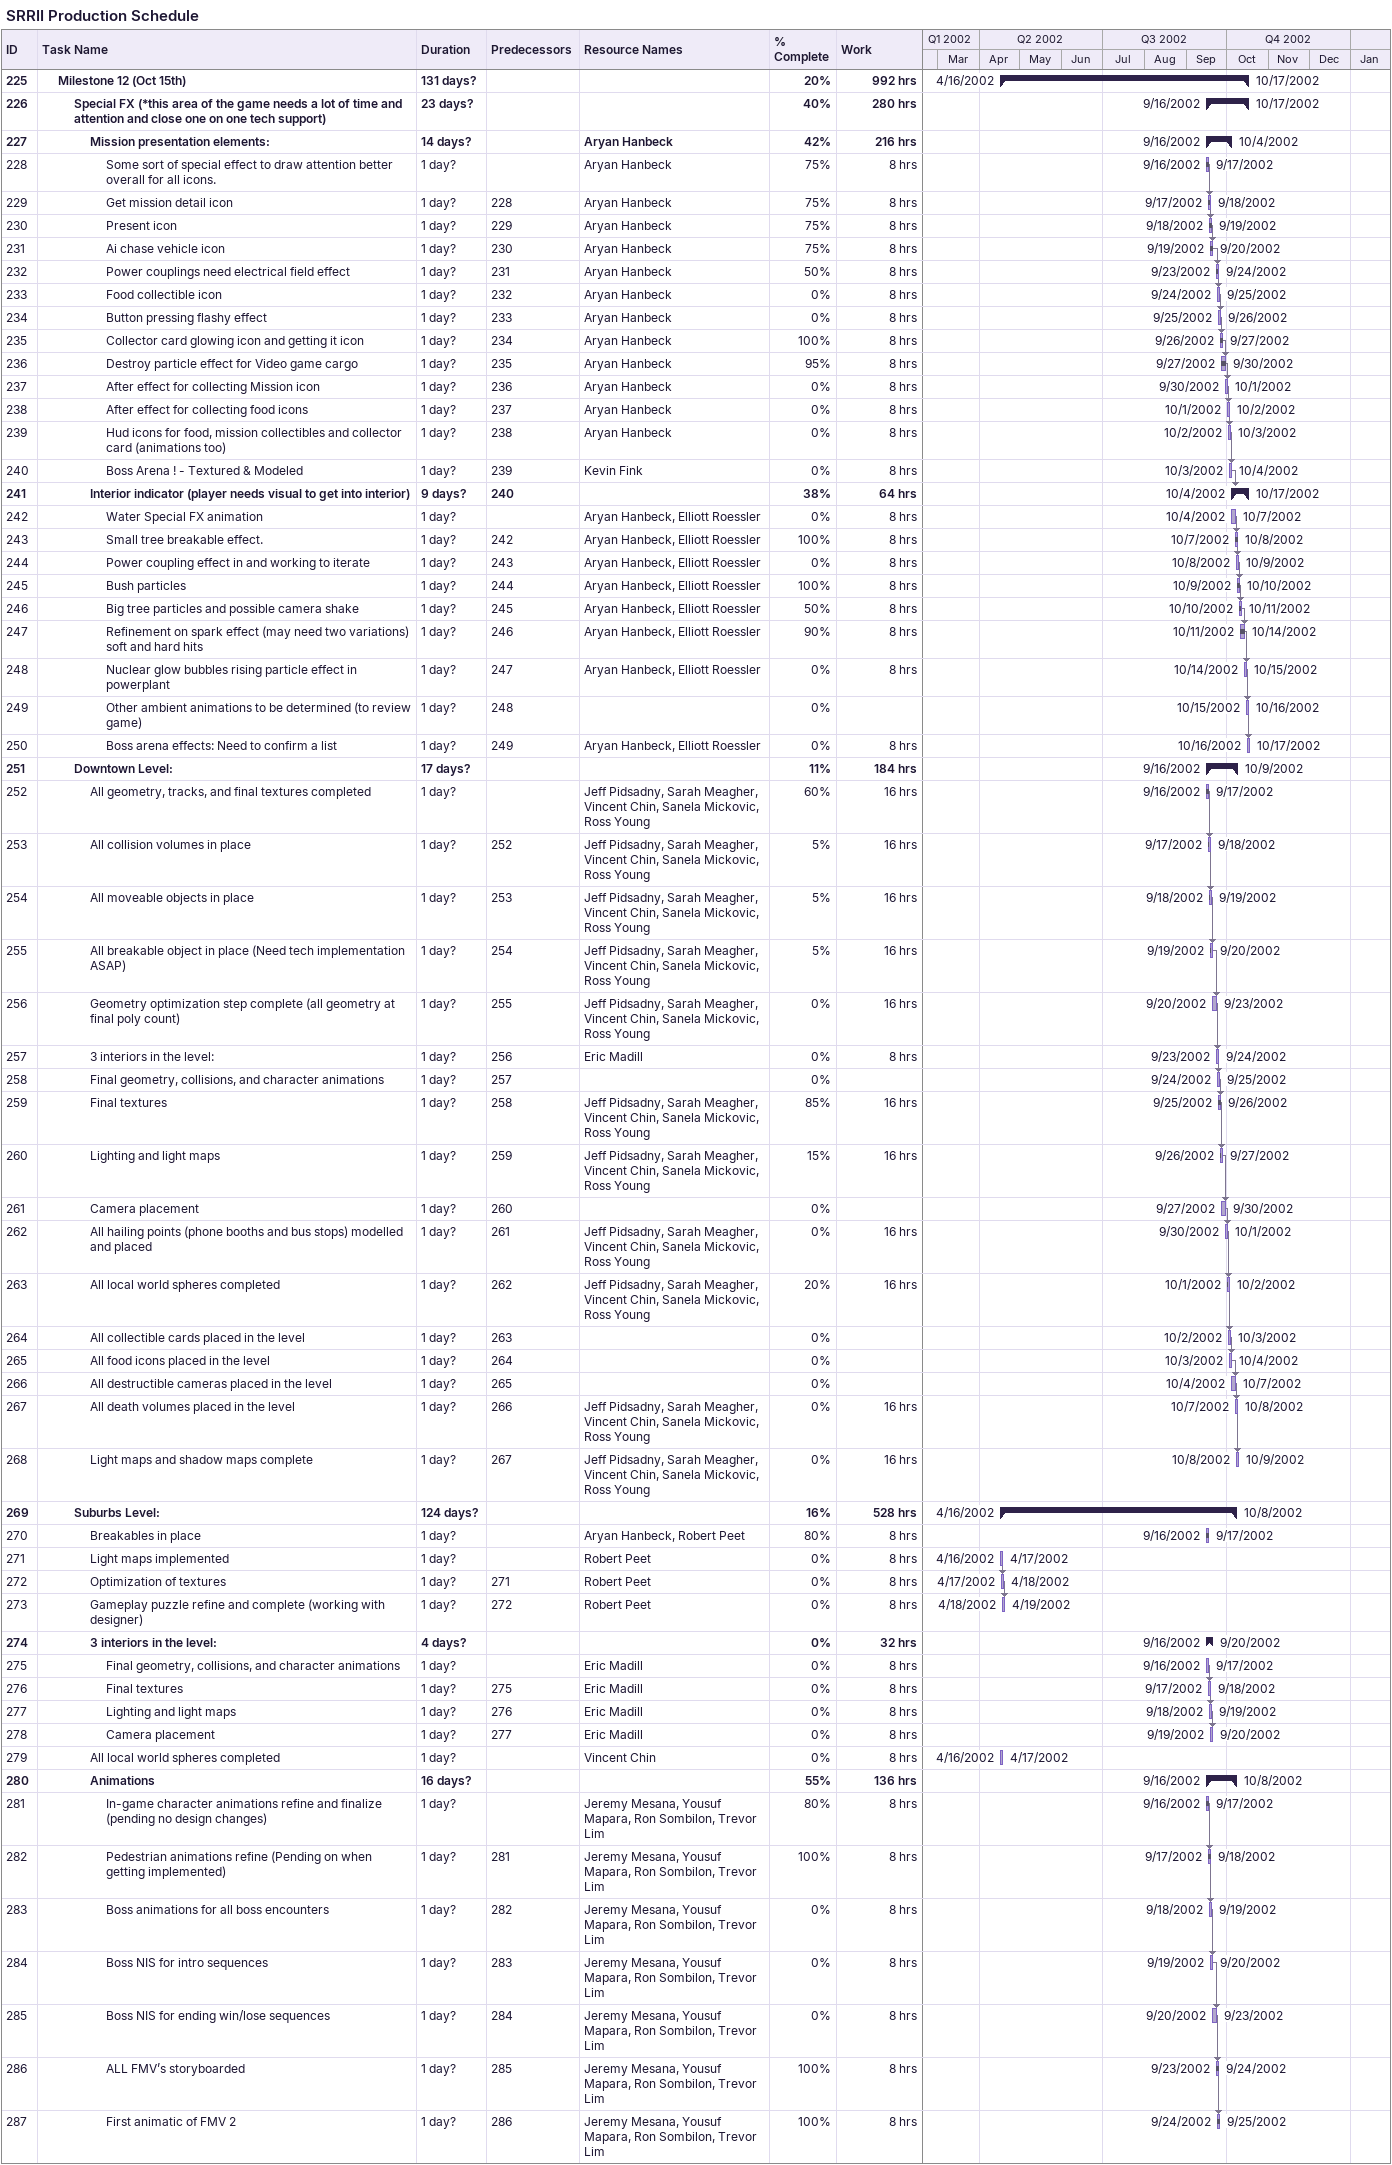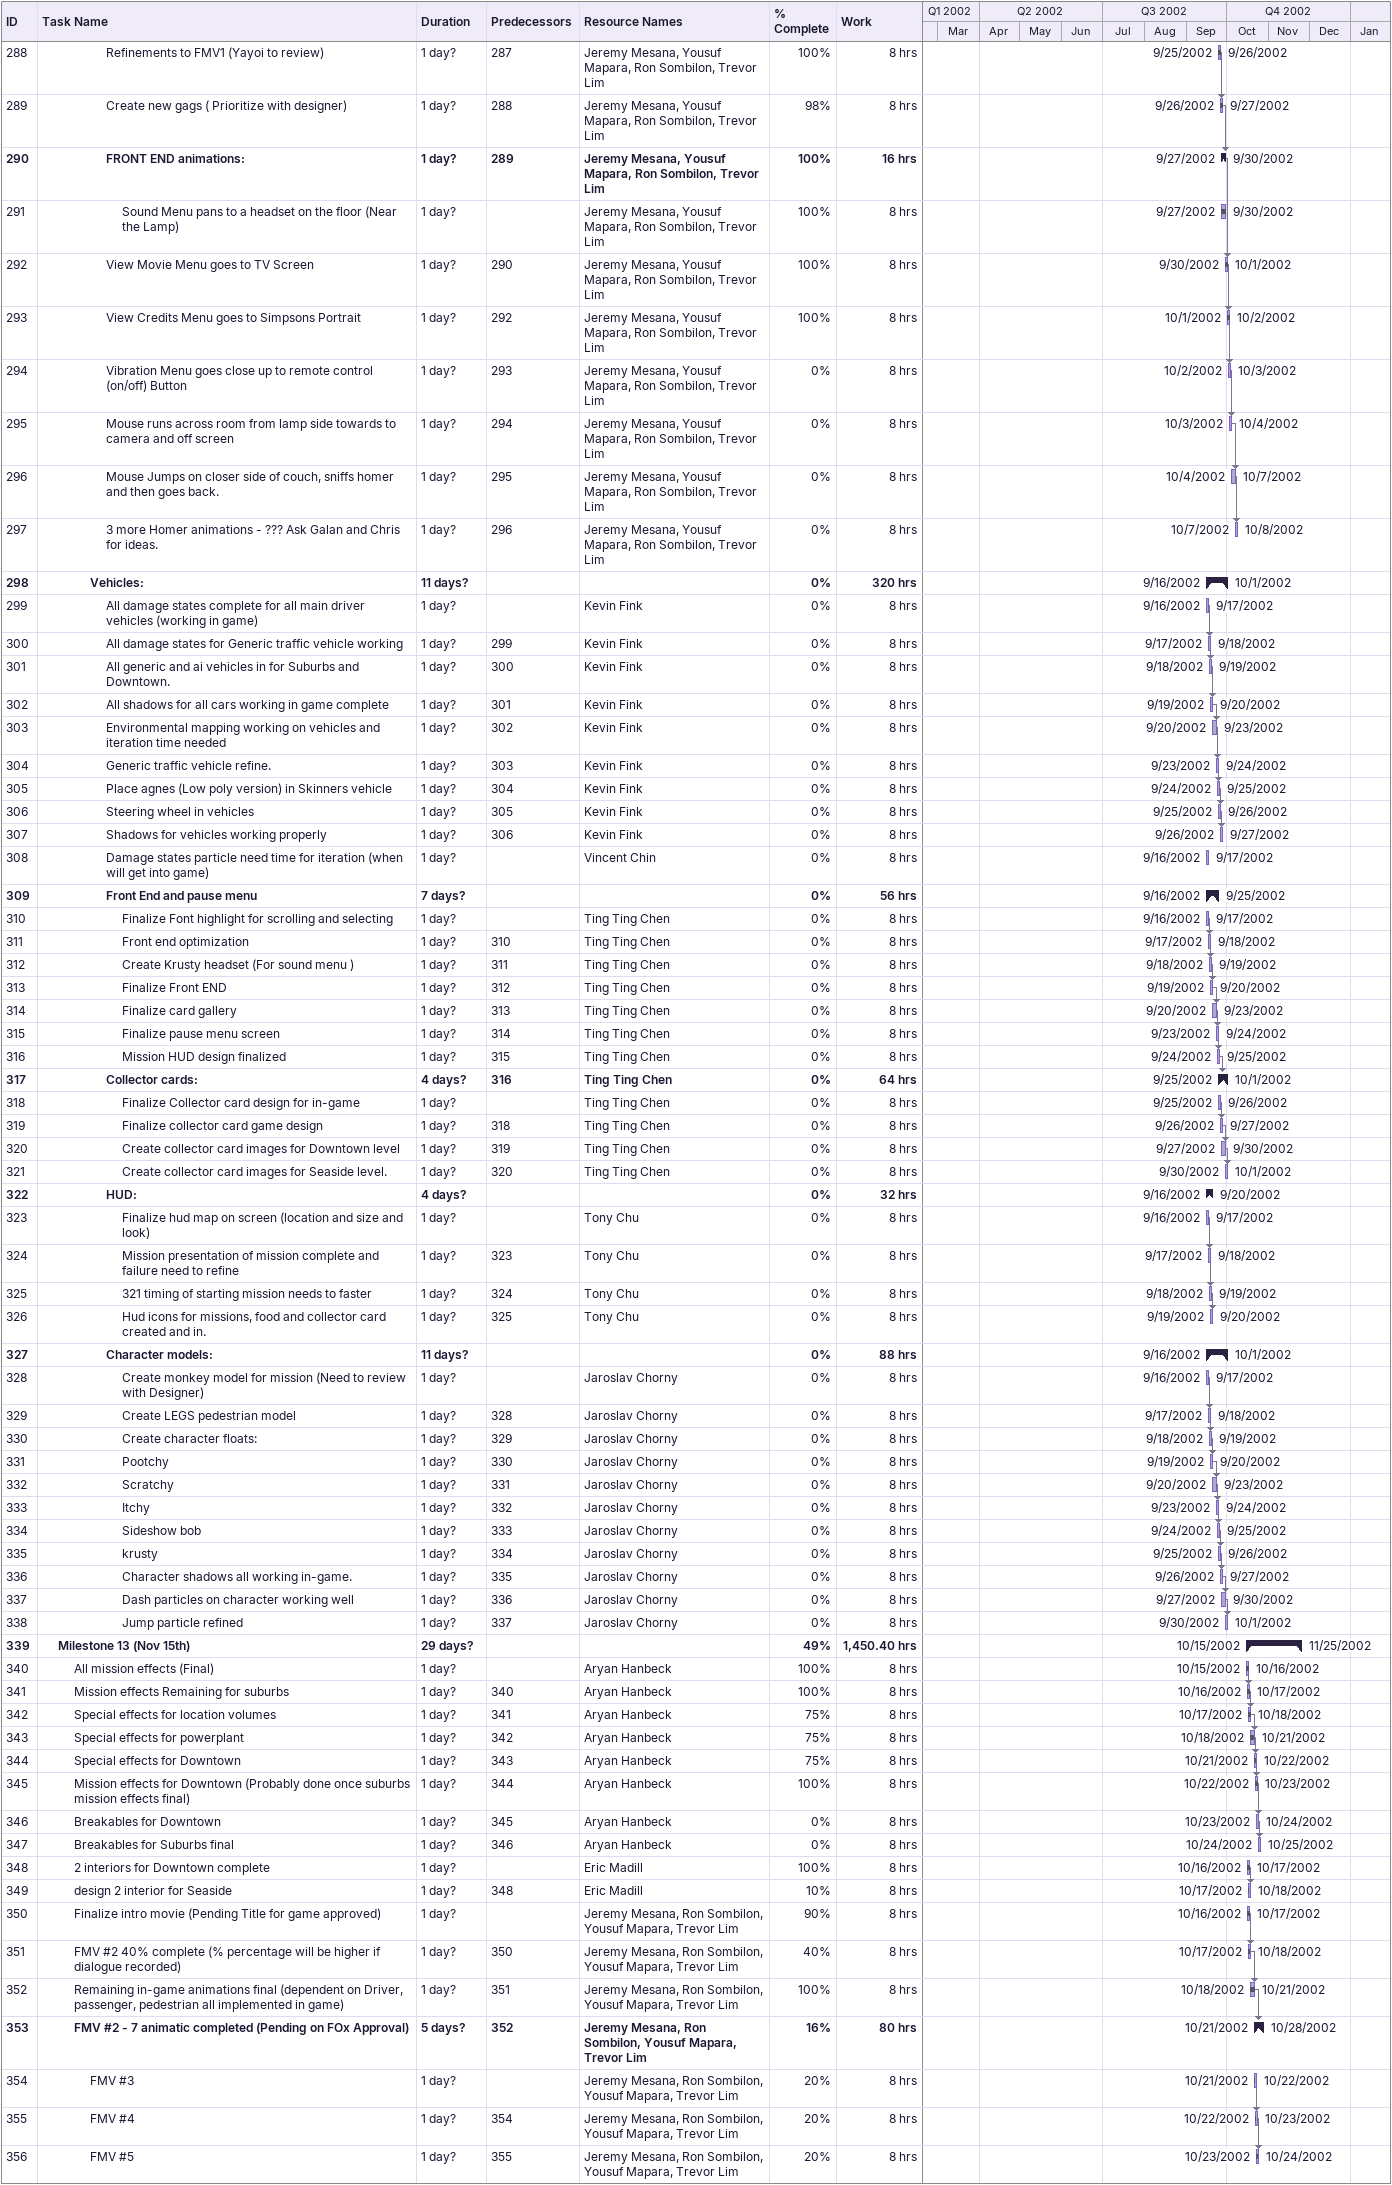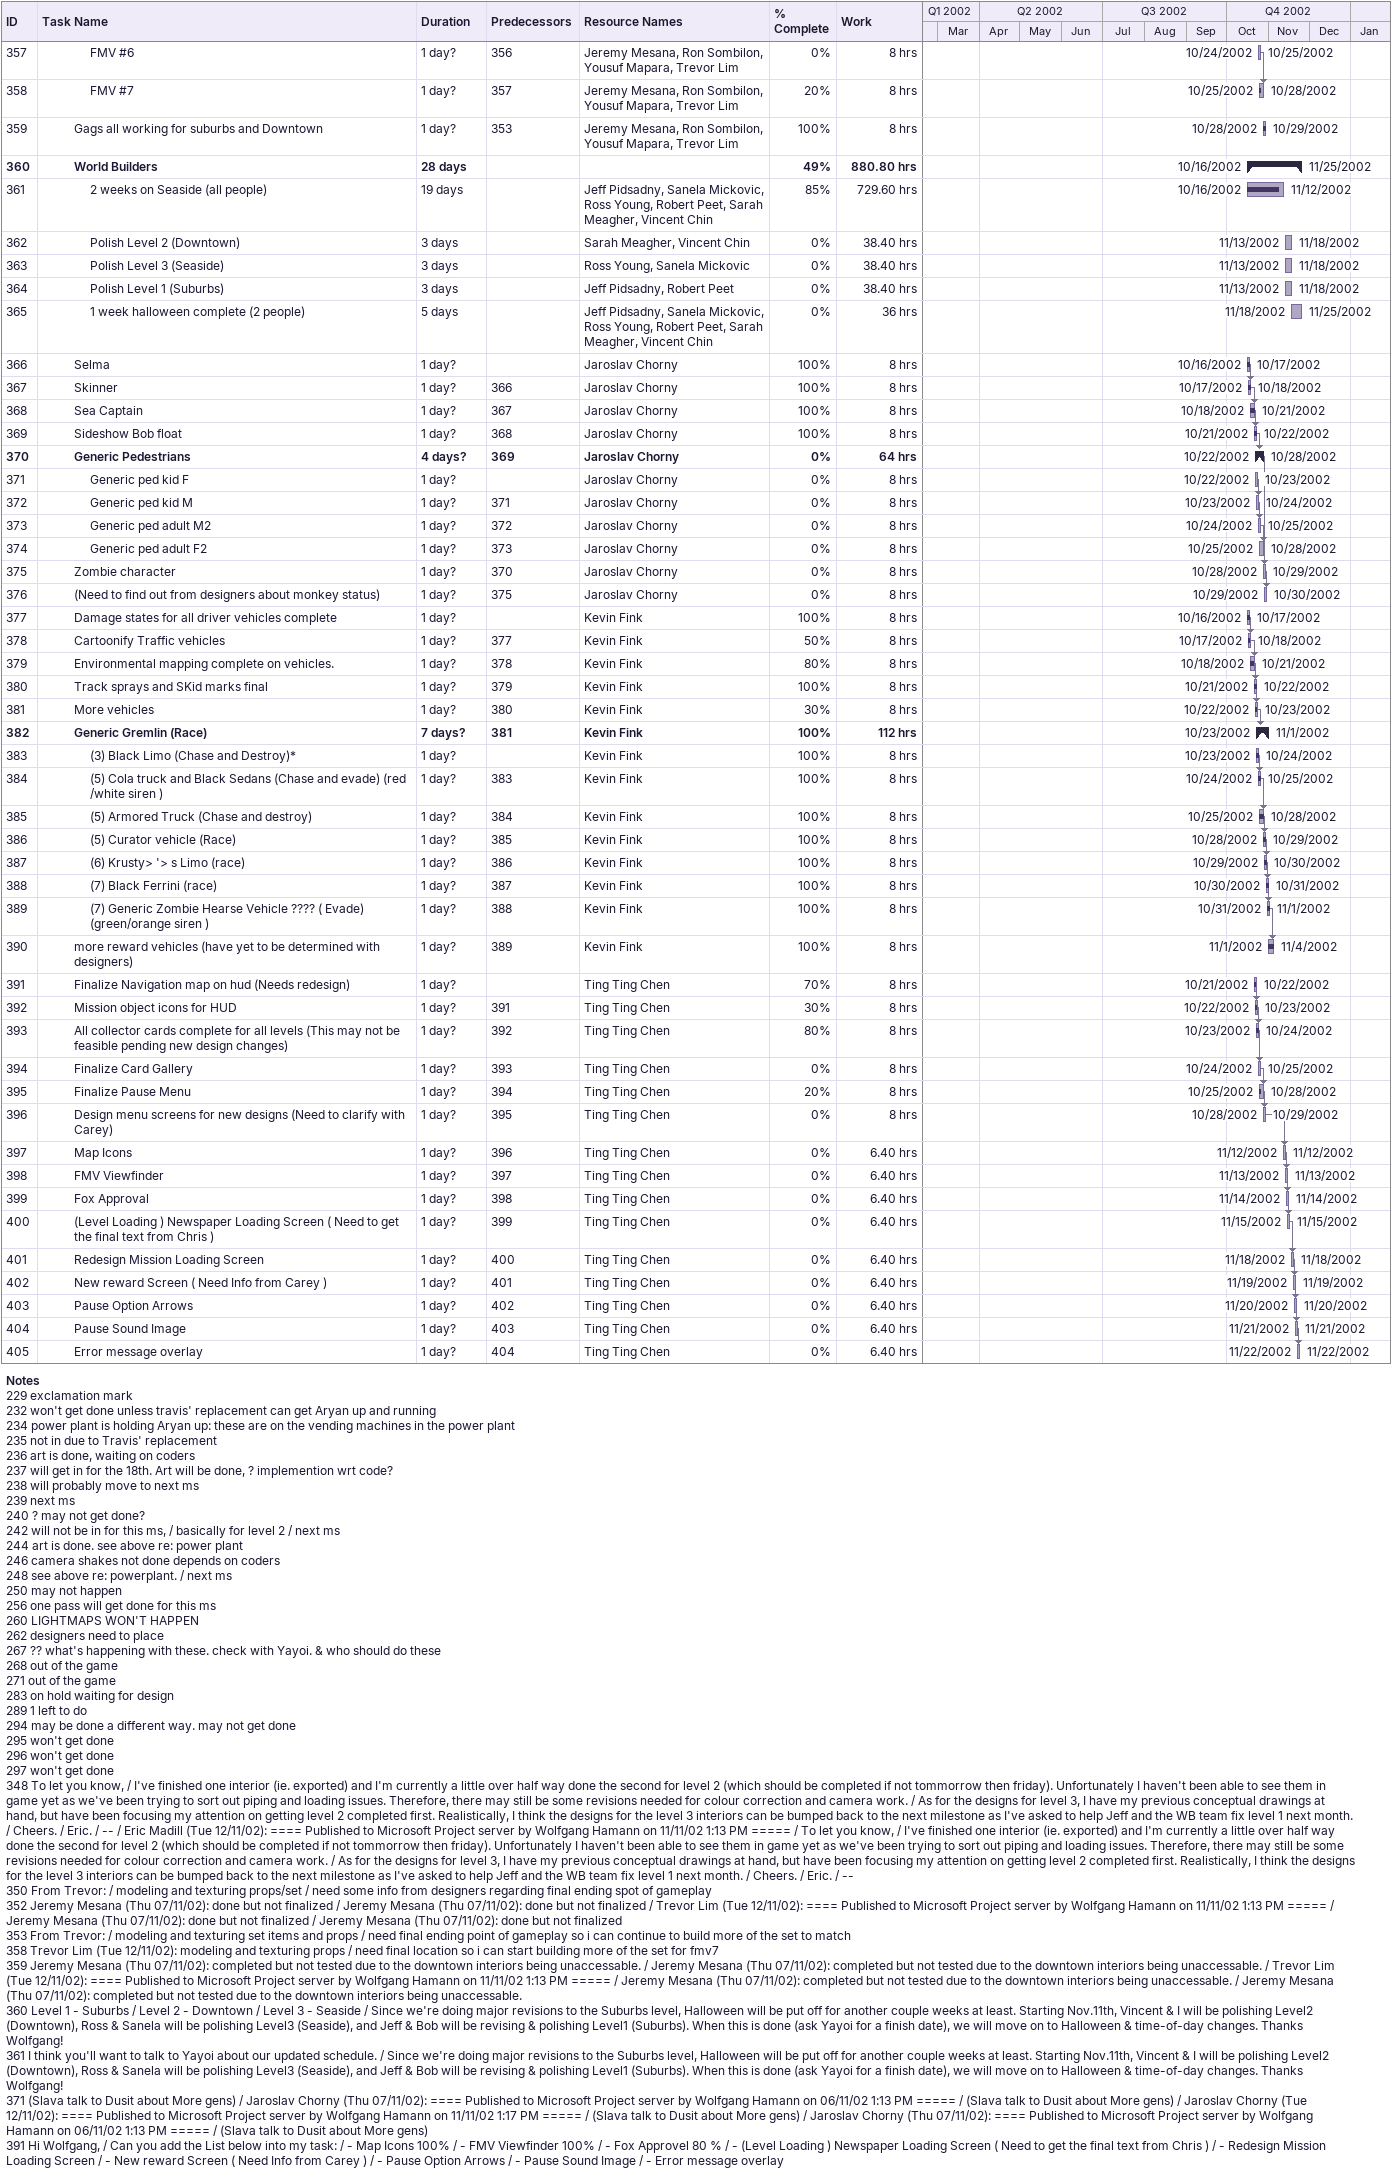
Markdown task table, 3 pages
SRRII Production Schedule

| ID | Level | Task | Duration | Start | Finish | Predecessors | Resources | % complete | Work (h) |
|---|---|---|---|---|---|---|---|---|---|
| 225 | 2 | **Milestone 12 (Oct 15th)** | 131d? | 2002-04-16 | 2002-10-17 |  |  | 20 | 992 |
| 226 | 3 | **Special FX (*this area of the game needs a lot of time and attention and close one on one tech support)** | 23d? | 2002-09-16 | 2002-10-17 |  |  | 40 | 280 |
| 227 | 4 | **Mission presentation elements:** | 14d? | 2002-09-16 | 2002-10-04 |  | Aryan Hanbeck | 42 | 216 |
| 228 | 5 | Some sort of special effect to draw attention better overall for all icons. | 1d? | 2002-09-16 | 2002-09-17 |  | Aryan Hanbeck | 75 | 8 |
| 229 | 5 | Get mission detail icon | 1d? | 2002-09-17 | 2002-09-18 | 228 | Aryan Hanbeck | 75 | 8 |
| 230 | 5 | Present icon | 1d? | 2002-09-18 | 2002-09-19 | 229 | Aryan Hanbeck | 75 | 8 |
| 231 | 5 | Ai chase vehicle icon | 1d? | 2002-09-19 | 2002-09-20 | 230 | Aryan Hanbeck | 75 | 8 |
| 232 | 5 | Power couplings need electrical field effect | 1d? | 2002-09-23 | 2002-09-24 | 231 | Aryan Hanbeck | 50 | 8 |
| 233 | 5 | Food collectible icon | 1d? | 2002-09-24 | 2002-09-25 | 232 | Aryan Hanbeck | 0 | 8 |
| 234 | 5 | Button pressing flashy effect | 1d? | 2002-09-25 | 2002-09-26 | 233 | Aryan Hanbeck | 0 | 8 |
| 235 | 5 | Collector card glowing icon and getting it icon | 1d? | 2002-09-26 | 2002-09-27 | 234 | Aryan Hanbeck | 100 | 8 |
| 236 | 5 | Destroy particle effect for Video game cargo | 1d? | 2002-09-27 | 2002-09-30 | 235 | Aryan Hanbeck | 95 | 8 |
| 237 | 5 | After effect for collecting Mission icon | 1d? | 2002-09-30 | 2002-10-01 | 236 | Aryan Hanbeck | 0 | 8 |
| 238 | 5 | After effect for collecting food icons | 1d? | 2002-10-01 | 2002-10-02 | 237 | Aryan Hanbeck | 0 | 8 |
| 239 | 5 | Hud icons for food, mission collectibles and collector card (animations too) | 1d? | 2002-10-02 | 2002-10-03 | 238 | Aryan Hanbeck | 0 | 8 |
| 240 | 5 | Boss Arena ! - Textured & Modeled | 1d? | 2002-10-03 | 2002-10-04 | 239 | Kevin Fink | 0 | 8 |
| 241 | 4 | **Interior indicator (player needs visual to get into interior)** | 9d? | 2002-10-04 | 2002-10-17 | 240 |  | 38 | 64 |
| 242 | 5 | Water Special FX animation | 1d? | 2002-10-04 | 2002-10-07 |  | Aryan Hanbeck, Elliott Roessler | 0 | 8 |
| 243 | 5 | Small tree breakable effect. | 1d? | 2002-10-07 | 2002-10-08 | 242 | Aryan Hanbeck, Elliott Roessler | 100 | 8 |
| 244 | 5 | Power coupling effect in and working to iterate | 1d? | 2002-10-08 | 2002-10-09 | 243 | Aryan Hanbeck, Elliott Roessler | 0 | 8 |
| 245 | 5 | Bush particles | 1d? | 2002-10-09 | 2002-10-10 | 244 | Aryan Hanbeck, Elliott Roessler | 100 | 8 |
| 246 | 5 | Big tree particles and possible camera shake | 1d? | 2002-10-10 | 2002-10-11 | 245 | Aryan Hanbeck, Elliott Roessler | 50 | 8 |
| 247 | 5 | Refinement on spark effect (may need two variations) soft and hard hits | 1d? | 2002-10-11 | 2002-10-14 | 246 | Aryan Hanbeck, Elliott Roessler | 90 | 8 |
| 248 | 5 | Nuclear glow bubbles rising particle effect in powerplant | 1d? | 2002-10-14 | 2002-10-15 | 247 | Aryan Hanbeck, Elliott Roessler | 0 | 8 |
| 249 | 5 | Other ambient animations to be determined (to review game) | 1d? | 2002-10-15 | 2002-10-16 | 248 |  | 0 |  |
| 250 | 5 | Boss arena effects: Need to confirm a list | 1d? | 2002-10-16 | 2002-10-17 | 249 | Aryan Hanbeck, Elliott Roessler | 0 | 8 |
| 251 | 3 | **Downtown Level:** | 17d? | 2002-09-16 | 2002-10-09 |  |  | 11 | 184 |
| 252 | 4 | All geometry, tracks, and final textures completed | 1d? | 2002-09-16 | 2002-09-17 |  | Jeff Pidsadny, Sarah Meagher, Vincent Chin, Sanela Mickovic, Ross Young | 60 | 16 |
| 253 | 4 | All collision volumes in place | 1d? | 2002-09-17 | 2002-09-18 | 252 | Jeff Pidsadny, Sarah Meagher, Vincent Chin, Sanela Mickovic, Ross Young | 5 | 16 |
| 254 | 4 | All moveable objects in place | 1d? | 2002-09-18 | 2002-09-19 | 253 | Jeff Pidsadny, Sarah Meagher, Vincent Chin, Sanela Mickovic, Ross Young | 5 | 16 |
| 255 | 4 | All breakable object in place (Need tech implementation ASAP) | 1d? | 2002-09-19 | 2002-09-20 | 254 | Jeff Pidsadny, Sarah Meagher, Vincent Chin, Sanela Mickovic, Ross Young | 5 | 16 |
| 256 | 4 | Geometry optimization step complete (all geometry at final poly count) | 1d? | 2002-09-20 | 2002-09-23 | 255 | Jeff Pidsadny, Sarah Meagher, Vincent Chin, Sanela Mickovic, Ross Young | 0 | 16 |
| 257 | 4 | 3 interiors in the level: | 1d? | 2002-09-23 | 2002-09-24 | 256 | Eric Madill | 0 | 8 |
| 258 | 4 | Final geometry, collisions, and character animations | 1d? | 2002-09-24 | 2002-09-25 | 257 |  | 0 |  |
| 259 | 4 | Final textures | 1d? | 2002-09-25 | 2002-09-26 | 258 | Jeff Pidsadny, Sarah Meagher, Vincent Chin, Sanela Mickovic, Ross Young | 85 | 16 |
| 260 | 4 | Lighting and light maps | 1d? | 2002-09-26 | 2002-09-27 | 259 | Jeff Pidsadny, Sarah Meagher, Vincent Chin, Sanela Mickovic, Ross Young | 15 | 16 |
| 261 | 4 | Camera placement | 1d? | 2002-09-27 | 2002-09-30 | 260 |  | 0 |  |
| 262 | 4 | All hailing points (phone booths and bus stops) modelled and placed | 1d? | 2002-09-30 | 2002-10-01 | 261 | Jeff Pidsadny, Sarah Meagher, Vincent Chin, Sanela Mickovic, Ross Young | 0 | 16 |
| 263 | 4 | All local world spheres completed | 1d? | 2002-10-01 | 2002-10-02 | 262 | Jeff Pidsadny, Sarah Meagher, Vincent Chin, Sanela Mickovic, Ross Young | 20 | 16 |
| 264 | 4 | All collectible cards placed in the level | 1d? | 2002-10-02 | 2002-10-03 | 263 |  | 0 |  |
| 265 | 4 | All food icons placed in the level | 1d? | 2002-10-03 | 2002-10-04 | 264 |  | 0 |  |
| 266 | 4 | All destructible cameras placed in the level | 1d? | 2002-10-04 | 2002-10-07 | 265 |  | 0 |  |
| 267 | 4 | All death volumes placed in the level | 1d? | 2002-10-07 | 2002-10-08 | 266 | Jeff Pidsadny, Sarah Meagher, Vincent Chin, Sanela Mickovic, Ross Young | 0 | 16 |
| 268 | 4 | Light maps and shadow maps complete | 1d? | 2002-10-08 | 2002-10-09 | 267 | Jeff Pidsadny, Sarah Meagher, Vincent Chin, Sanela Mickovic, Ross Young | 0 | 16 |
| 269 | 3 | **Suburbs Level:** | 124d? | 2002-04-16 | 2002-10-08 |  |  | 16 | 528 |
| 270 | 4 | Breakables in place | 1d? | 2002-09-16 | 2002-09-17 |  | Aryan Hanbeck, Robert Peet | 80 | 8 |
| 271 | 4 | Light maps implemented | 1d? | 2002-04-16 | 2002-04-17 |  | Robert Peet | 0 | 8 |
| 272 | 4 | Optimization of textures | 1d? | 2002-04-17 | 2002-04-18 | 271 | Robert Peet | 0 | 8 |
| 273 | 4 | Gameplay puzzle refine and complete (working with designer) | 1d? | 2002-04-18 | 2002-04-19 | 272 | Robert Peet | 0 | 8 |
| 274 | 4 | **3 interiors in the level:** | 4d? | 2002-09-16 | 2002-09-20 |  |  | 0 | 32 |
| 275 | 5 | Final geometry, collisions, and character animations | 1d? | 2002-09-16 | 2002-09-17 |  | Eric Madill | 0 | 8 |
| 276 | 5 | Final textures | 1d? | 2002-09-17 | 2002-09-18 | 275 | Eric Madill | 0 | 8 |
| 277 | 5 | Lighting and light maps | 1d? | 2002-09-18 | 2002-09-19 | 276 | Eric Madill | 0 | 8 |
| 278 | 5 | Camera placement | 1d? | 2002-09-19 | 2002-09-20 | 277 | Eric Madill | 0 | 8 |
| 279 | 4 | All local world spheres completed | 1d? | 2002-04-16 | 2002-04-17 |  | Vincent Chin | 0 | 8 |
| 280 | 4 | **Animations** | 16d? | 2002-09-16 | 2002-10-08 |  |  | 55 | 136 |
| 281 | 5 | In-game character animations refine and finalize (pending no design changes) | 1d? | 2002-09-16 | 2002-09-17 |  | Jeremy Mesana, Yousuf Mapara, Ron Sombilon, Trevor Lim | 80 | 8 |
| 282 | 5 | Pedestrian animations refine (Pending on when getting implemented) | 1d? | 2002-09-17 | 2002-09-18 | 281 | Jeremy Mesana, Yousuf Mapara, Ron Sombilon, Trevor Lim | 100 | 8 |
| 283 | 5 | Boss animations for all boss encounters | 1d? | 2002-09-18 | 2002-09-19 | 282 | Jeremy Mesana, Yousuf Mapara, Ron Sombilon, Trevor Lim | 0 | 8 |
| 284 | 5 | Boss NIS for intro sequences | 1d? | 2002-09-19 | 2002-09-20 | 283 | Jeremy Mesana, Yousuf Mapara, Ron Sombilon, Trevor Lim | 0 | 8 |
| 285 | 5 | Boss NIS for ending win/lose sequences | 1d? | 2002-09-20 | 2002-09-23 | 284 | Jeremy Mesana, Yousuf Mapara, Ron Sombilon, Trevor Lim | 0 | 8 |
| 286 | 5 | ALL FMV’s storyboarded | 1d? | 2002-09-23 | 2002-09-24 | 285 | Jeremy Mesana, Yousuf Mapara, Ron Sombilon, Trevor Lim | 100 | 8 |
| 287 | 5 | First animatic of FMV 2 | 1d? | 2002-09-24 | 2002-09-25 | 286 | Jeremy Mesana, Yousuf Mapara, Ron Sombilon, Trevor Lim | 100 | 8 |
| 288 | 5 | Refinements to FMV1 (Yayoi to review) | 1d? | 2002-09-25 | 2002-09-26 | 287 | Jeremy Mesana, Yousuf Mapara, Ron Sombilon, Trevor Lim | 100 | 8 |
| 289 | 5 | Create new gags ( Prioritize with designer) | 1d? | 2002-09-26 | 2002-09-27 | 288 | Jeremy Mesana, Yousuf Mapara, Ron Sombilon, Trevor Lim | 98 | 8 |
| 290 | 5 | **FRONT END animations:** | 1d? | 2002-09-27 | 2002-09-30 | 289 | Jeremy Mesana, Yousuf Mapara, Ron Sombilon, Trevor Lim | 100 | 16 |
| 291 | 6 | Sound Menu pans to a headset on the floor (Near the Lamp) | 1d? | 2002-09-27 | 2002-09-30 |  | Jeremy Mesana, Yousuf Mapara, Ron Sombilon, Trevor Lim | 100 | 8 |
| 292 | 5 | View Movie Menu goes to TV Screen | 1d? | 2002-09-30 | 2002-10-01 | 290 | Jeremy Mesana, Yousuf Mapara, Ron Sombilon, Trevor Lim | 100 | 8 |
| 293 | 5 | View Credits Menu goes to Simpsons Portrait | 1d? | 2002-10-01 | 2002-10-02 | 292 | Jeremy Mesana, Yousuf Mapara, Ron Sombilon, Trevor Lim | 100 | 8 |
| 294 | 5 | Vibration Menu goes close up to remote control (on/off) Button | 1d? | 2002-10-02 | 2002-10-03 | 293 | Jeremy Mesana, Yousuf Mapara, Ron Sombilon, Trevor Lim | 0 | 8 |
| 295 | 5 | Mouse runs across room from lamp side towards to camera and off screen | 1d? | 2002-10-03 | 2002-10-04 | 294 | Jeremy Mesana, Yousuf Mapara, Ron Sombilon, Trevor Lim | 0 | 8 |
| 296 | 5 | Mouse Jumps on closer side of couch, sniffs homer and then goes back. | 1d? | 2002-10-04 | 2002-10-07 | 295 | Jeremy Mesana, Yousuf Mapara, Ron Sombilon, Trevor Lim | 0 | 8 |
| 297 | 5 | 3 more Homer animations - ??? Ask Galan and Chris for ideas. | 1d? | 2002-10-07 | 2002-10-08 | 296 | Jeremy Mesana, Yousuf Mapara, Ron Sombilon, Trevor Lim | 0 | 8 |
| 298 | 4 | **Vehicles:** | 11d? | 2002-09-16 | 2002-10-01 |  |  | 0 | 320 |
| 299 | 5 | All damage states complete for all main driver vehicles (working in game) | 1d? | 2002-09-16 | 2002-09-17 |  | Kevin Fink | 0 | 8 |
| 300 | 5 | All damage states for Generic traffic vehicle working | 1d? | 2002-09-17 | 2002-09-18 | 299 | Kevin Fink | 0 | 8 |
| 301 | 5 | All generic and ai vehicles in for Suburbs and Downtown. | 1d? | 2002-09-18 | 2002-09-19 | 300 | Kevin Fink | 0 | 8 |
| 302 | 5 | All shadows for all cars working in game complete | 1d? | 2002-09-19 | 2002-09-20 | 301 | Kevin Fink | 0 | 8 |
| 303 | 5 | Environmental mapping working on vehicles and iteration time needed | 1d? | 2002-09-20 | 2002-09-23 | 302 | Kevin Fink | 0 | 8 |
| 304 | 5 | Generic traffic vehicle refine. | 1d? | 2002-09-23 | 2002-09-24 | 303 | Kevin Fink | 0 | 8 |
| 305 | 5 | Place agnes (Low poly version) in Skinners vehicle | 1d? | 2002-09-24 | 2002-09-25 | 304 | Kevin Fink | 0 | 8 |
| 306 | 5 | Steering wheel in vehicles | 1d? | 2002-09-25 | 2002-09-26 | 305 | Kevin Fink | 0 | 8 |
| 307 | 5 | Shadows for vehicles working properly | 1d? | 2002-09-26 | 2002-09-27 | 306 | Kevin Fink | 0 | 8 |
| 308 | 5 | Damage states particle need time for iteration (when will get into game) | 1d? | 2002-09-16 | 2002-09-17 |  | Vincent Chin | 0 | 8 |
| 309 | 5 | **Front End and pause menu** | 7d? | 2002-09-16 | 2002-09-25 |  |  | 0 | 56 |
| 310 | 6 | Finalize Font highlight for scrolling and selecting | 1d? | 2002-09-16 | 2002-09-17 |  | Ting Ting Chen | 0 | 8 |
| 311 | 6 | Front end optimization | 1d? | 2002-09-17 | 2002-09-18 | 310 | Ting Ting Chen | 0 | 8 |
| 312 | 6 | Create Krusty headset (For sound menu ) | 1d? | 2002-09-18 | 2002-09-19 | 311 | Ting Ting Chen | 0 | 8 |
| 313 | 6 | Finalize Front END | 1d? | 2002-09-19 | 2002-09-20 | 312 | Ting Ting Chen | 0 | 8 |
| 314 | 6 | Finalize card gallery | 1d? | 2002-09-20 | 2002-09-23 | 313 | Ting Ting Chen | 0 | 8 |
| 315 | 6 | Finalize pause menu screen | 1d? | 2002-09-23 | 2002-09-24 | 314 | Ting Ting Chen | 0 | 8 |
| 316 | 6 | Mission HUD design finalized | 1d? | 2002-09-24 | 2002-09-25 | 315 | Ting Ting Chen | 0 | 8 |
| 317 | 5 | **Collector cards:** | 4d? | 2002-09-25 | 2002-10-01 | 316 | Ting Ting Chen | 0 | 64 |
| 318 | 6 | Finalize Collector card design for in-game | 1d? | 2002-09-25 | 2002-09-26 |  | Ting Ting Chen | 0 | 8 |
| 319 | 6 | Finalize collector card game design | 1d? | 2002-09-26 | 2002-09-27 | 318 | Ting Ting Chen | 0 | 8 |
| 320 | 6 | Create collector card images for Downtown level | 1d? | 2002-09-27 | 2002-09-30 | 319 | Ting Ting Chen | 0 | 8 |
| 321 | 6 | Create collector card images for Seaside level. | 1d? | 2002-09-30 | 2002-10-01 | 320 | Ting Ting Chen | 0 | 8 |
| 322 | 5 | **HUD:** | 4d? | 2002-09-16 | 2002-09-20 |  |  | 0 | 32 |
| 323 | 6 | Finalize hud map on screen (location and size and look) | 1d? | 2002-09-16 | 2002-09-17 |  | Tony Chu | 0 | 8 |
| 324 | 6 | Mission presentation of mission complete and failure need to refine | 1d? | 2002-09-17 | 2002-09-18 | 323 | Tony Chu | 0 | 8 |
| 325 | 6 | 321 timing of starting mission needs to faster | 1d? | 2002-09-18 | 2002-09-19 | 324 | Tony Chu | 0 | 8 |
| 326 | 6 | Hud icons for missions, food and collector card created and in. | 1d? | 2002-09-19 | 2002-09-20 | 325 | Tony Chu | 0 | 8 |
| 327 | 5 | **Character models:** | 11d? | 2002-09-16 | 2002-10-01 |  |  | 0 | 88 |
| 328 | 6 | Create monkey model for mission (Need to review with Designer) | 1d? | 2002-09-16 | 2002-09-17 |  | Jaroslav Chorny | 0 | 8 |
| 329 | 6 | Create LEGS pedestrian model | 1d? | 2002-09-17 | 2002-09-18 | 328 | Jaroslav Chorny | 0 | 8 |
| 330 | 6 | Create character floats: | 1d? | 2002-09-18 | 2002-09-19 | 329 | Jaroslav Chorny | 0 | 8 |
| 331 | 6 | Pootchy | 1d? | 2002-09-19 | 2002-09-20 | 330 | Jaroslav Chorny | 0 | 8 |
| 332 | 6 | Scratchy | 1d? | 2002-09-20 | 2002-09-23 | 331 | Jaroslav Chorny | 0 | 8 |
| 333 | 6 | Itchy | 1d? | 2002-09-23 | 2002-09-24 | 332 | Jaroslav Chorny | 0 | 8 |
| 334 | 6 | Sideshow bob | 1d? | 2002-09-24 | 2002-09-25 | 333 | Jaroslav Chorny | 0 | 8 |
| 335 | 6 | krusty | 1d? | 2002-09-25 | 2002-09-26 | 334 | Jaroslav Chorny | 0 | 8 |
| 336 | 6 | Character shadows all working in-game. | 1d? | 2002-09-26 | 2002-09-27 | 335 | Jaroslav Chorny | 0 | 8 |
| 337 | 6 | Dash particles on character working well | 1d? | 2002-09-27 | 2002-09-30 | 336 | Jaroslav Chorny | 0 | 8 |
| 338 | 6 | Jump particle refined | 1d? | 2002-09-30 | 2002-10-01 | 337 | Jaroslav Chorny | 0 | 8 |
| 339 | 2 | **Milestone 13 (Nov 15th)** | 29d? | 2002-10-15 | 2002-11-25 |  |  | 49 | 1450.40 |
| 340 | 3 | All mission effects (Final) | 1d? | 2002-10-15 | 2002-10-16 |  | Aryan Hanbeck | 100 | 8 |
| 341 | 3 | Mission effects Remaining for suburbs | 1d? | 2002-10-16 | 2002-10-17 | 340 | Aryan Hanbeck | 100 | 8 |
| 342 | 3 | Special effects for location volumes | 1d? | 2002-10-17 | 2002-10-18 | 341 | Aryan Hanbeck | 75 | 8 |
| 343 | 3 | Special effects for powerplant | 1d? | 2002-10-18 | 2002-10-21 | 342 | Aryan Hanbeck | 75 | 8 |
| 344 | 3 | Special effects for Downtown | 1d? | 2002-10-21 | 2002-10-22 | 343 | Aryan Hanbeck | 75 | 8 |
| 345 | 3 | Mission effects for Downtown (Probably done once suburbs mission effects final) | 1d? | 2002-10-22 | 2002-10-23 | 344 | Aryan Hanbeck | 100 | 8 |
| 346 | 3 | Breakables for Downtown | 1d? | 2002-10-23 | 2002-10-24 | 345 | Aryan Hanbeck | 0 | 8 |
| 347 | 3 | Breakables for Suburbs final | 1d? | 2002-10-24 | 2002-10-25 | 346 | Aryan Hanbeck | 0 | 8 |
| 348 | 3 | 2 interiors for Downtown complete | 1d? | 2002-10-16 | 2002-10-17 |  | Eric Madill | 100 | 8 |
| 349 | 3 | design 2 interior for Seaside | 1d? | 2002-10-17 | 2002-10-18 | 348 | Eric Madill | 10 | 8 |
| 350 | 3 | Finalize intro movie (Pending Title for game approved) | 1d? | 2002-10-16 | 2002-10-17 |  | Jeremy Mesana, Ron Sombilon, Yousuf Mapara, Trevor Lim | 90 | 8 |
| 351 | 3 | FMV #2 40% complete (% percentage will be higher if dialogue recorded) | 1d? | 2002-10-17 | 2002-10-18 | 350 | Jeremy Mesana, Ron Sombilon, Yousuf Mapara, Trevor Lim | 40 | 8 |
| 352 | 3 | Remaining in-game animations final (dependent on Driver, passenger, pedestrian all implemented in game) | 1d? | 2002-10-18 | 2002-10-21 | 351 | Jeremy Mesana, Ron Sombilon, Yousuf Mapara, Trevor Lim | 100 | 8 |
| 353 | 3 | **FMV #2 - 7 animatic completed (Pending on FOx Approval)** | 5d? | 2002-10-21 | 2002-10-28 | 352 | Jeremy Mesana, Ron Sombilon, Yousuf Mapara, Trevor Lim | 16 | 80 |
| 354 | 4 | FMV #3 | 1d? | 2002-10-21 | 2002-10-22 |  | Jeremy Mesana, Ron Sombilon, Yousuf Mapara, Trevor Lim | 20 | 8 |
| 355 | 4 | FMV #4 | 1d? | 2002-10-22 | 2002-10-23 | 354 | Jeremy Mesana, Ron Sombilon, Yousuf Mapara, Trevor Lim | 20 | 8 |
| 356 | 4 | FMV #5 | 1d? | 2002-10-23 | 2002-10-24 | 355 | Jeremy Mesana, Ron Sombilon, Yousuf Mapara, Trevor Lim | 20 | 8 |
| 357 | 4 | FMV #6 | 1d? | 2002-10-24 | 2002-10-25 | 356 | Jeremy Mesana, Ron Sombilon, Yousuf Mapara, Trevor Lim | 0 | 8 |
| 358 | 4 | FMV #7 | 1d? | 2002-10-25 | 2002-10-28 | 357 | Jeremy Mesana, Ron Sombilon, Yousuf Mapara, Trevor Lim | 20 | 8 |
| 359 | 3 | Gags all working for suburbs and Downtown | 1d? | 2002-10-28 | 2002-10-29 | 353 | Jeremy Mesana, Ron Sombilon, Yousuf Mapara, Trevor Lim | 100 | 8 |
| 360 | 3 | **World Builders** | 28d | 2002-10-16 | 2002-11-25 |  |  | 49 | 880.80 |
| 361 | 4 | 2 weeks on Seaside (all people) | 19d | 2002-10-16 | 2002-11-12 |  | Jeff Pidsadny, Sanela Mickovic, Ross Young, Robert Peet, Sarah Meagher, Vincent Chin | 85 | 729.60 |
| 362 | 4 | Polish Level 2 (Downtown) | 3d | 2002-11-13 | 2002-11-18 |  | Sarah Meagher, Vincent Chin | 0 | 38.40 |
| 363 | 4 | Polish Level 3 (Seaside) | 3d | 2002-11-13 | 2002-11-18 |  | Ross Young, Sanela Mickovic | 0 | 38.40 |
| 364 | 4 | Polish Level 1 (Suburbs) | 3d | 2002-11-13 | 2002-11-18 |  | Jeff Pidsadny, Robert Peet | 0 | 38.40 |
| 365 | 4 | 1 week halloween complete (2 people) | 5d | 2002-11-18 | 2002-11-25 |  | Jeff Pidsadny, Sanela Mickovic, Ross Young, Robert Peet, Sarah Meagher, Vincent Chin | 0 | 36 |
| 366 | 3 | Selma | 1d? | 2002-10-16 | 2002-10-17 |  | Jaroslav Chorny | 100 | 8 |
| 367 | 3 | Skinner | 1d? | 2002-10-17 | 2002-10-18 | 366 | Jaroslav Chorny | 100 | 8 |
| 368 | 3 | Sea Captain | 1d? | 2002-10-18 | 2002-10-21 | 367 | Jaroslav Chorny | 100 | 8 |
| 369 | 3 | Sideshow Bob float | 1d? | 2002-10-21 | 2002-10-22 | 368 | Jaroslav Chorny | 100 | 8 |
| 370 | 3 | **Generic Pedestrians** | 4d? | 2002-10-22 | 2002-10-28 | 369 | Jaroslav Chorny | 0 | 64 |
| 371 | 4 | Generic ped kid F | 1d? | 2002-10-22 | 2002-10-23 |  | Jaroslav Chorny | 0 | 8 |
| 372 | 4 | Generic ped kid M | 1d? | 2002-10-23 | 2002-10-24 | 371 | Jaroslav Chorny | 0 | 8 |
| 373 | 4 | Generic ped adult M2 | 1d? | 2002-10-24 | 2002-10-25 | 372 | Jaroslav Chorny | 0 | 8 |
| 374 | 4 | Generic ped adult F2 | 1d? | 2002-10-25 | 2002-10-28 | 373 | Jaroslav Chorny | 0 | 8 |
| 375 | 3 | Zombie character | 1d? | 2002-10-28 | 2002-10-29 | 370 | Jaroslav Chorny | 0 | 8 |
| 376 | 3 | (Need to find out from designers about monkey status) | 1d? | 2002-10-29 | 2002-10-30 | 375 | Jaroslav Chorny | 0 | 8 |
| 377 | 3 | Damage states for all driver vehicles complete | 1d? | 2002-10-16 | 2002-10-17 |  | Kevin Fink | 100 | 8 |
| 378 | 3 | Cartoonify Traffic vehicles | 1d? | 2002-10-17 | 2002-10-18 | 377 | Kevin Fink | 50 | 8 |
| 379 | 3 | Environmental mapping complete on vehicles. | 1d? | 2002-10-18 | 2002-10-21 | 378 | Kevin Fink | 80 | 8 |
| 380 | 3 | Track sprays and SKid marks final | 1d? | 2002-10-21 | 2002-10-22 | 379 | Kevin Fink | 100 | 8 |
| 381 | 3 | More vehicles | 1d? | 2002-10-22 | 2002-10-23 | 380 | Kevin Fink | 30 | 8 |
| 382 | 3 | **Generic Gremlin (Race)** | 7d? | 2002-10-23 | 2002-11-01 | 381 | Kevin Fink | 100 | 112 |
| 383 | 4 | (3) Black Limo (Chase and Destroy)* | 1d? | 2002-10-23 | 2002-10-24 |  | Kevin Fink | 100 | 8 |
| 384 | 4 | (5) Cola truck and Black Sedans (Chase and evade) (red /white siren ) | 1d? | 2002-10-24 | 2002-10-25 | 383 | Kevin Fink | 100 | 8 |
| 385 | 4 | (5) Armored Truck (Chase and destroy) | 1d? | 2002-10-25 | 2002-10-28 | 384 | Kevin Fink | 100 | 8 |
| 386 | 4 | (5) Curator vehicle (Race) | 1d? | 2002-10-28 | 2002-10-29 | 385 | Kevin Fink | 100 | 8 |
| 387 | 4 | (6) Krusty> '> s Limo (race) | 1d? | 2002-10-29 | 2002-10-30 | 386 | Kevin Fink | 100 | 8 |
| 388 | 4 | (7) Black Ferrini (race) | 1d? | 2002-10-30 | 2002-10-31 | 387 | Kevin Fink | 100 | 8 |
| 389 | 4 | (7) Generic Zombie Hearse Vehicle ???? ( Evade) (green/orange siren ) | 1d? | 2002-10-31 | 2002-11-01 | 388 | Kevin Fink | 100 | 8 |
| 390 | 3 | more reward vehicles (have yet to be determined with designers) | 1d? | 2002-11-01 | 2002-11-04 | 389 | Kevin Fink | 100 | 8 |
| 391 | 3 | Finalize Navigation map on hud (Needs redesign) | 1d? | 2002-10-21 | 2002-10-22 |  | Ting Ting Chen | 70 | 8 |
| 392 | 3 | Mission object icons for HUD | 1d? | 2002-10-22 | 2002-10-23 | 391 | Ting Ting Chen | 30 | 8 |
| 393 | 3 | All collector cards complete for all levels (This may not be feasible pending new design changes) | 1d? | 2002-10-23 | 2002-10-24 | 392 | Ting Ting Chen | 80 | 8 |
| 394 | 3 | Finalize Card Gallery | 1d? | 2002-10-24 | 2002-10-25 | 393 | Ting Ting Chen | 0 | 8 |
| 395 | 3 | Finalize Pause Menu | 1d? | 2002-10-25 | 2002-10-28 | 394 | Ting Ting Chen | 20 | 8 |
| 396 | 3 | Design menu screens for new designs (Need to clarify with Carey) | 1d? | 2002-10-28 | 2002-10-29 | 395 | Ting Ting Chen | 0 | 8 |
| 397 | 3 | Map Icons | 1d? | 2002-11-12 | 2002-11-12 | 396 | Ting Ting Chen | 0 | 6.40 |
| 398 | 3 | FMV Viewfinder | 1d? | 2002-11-13 | 2002-11-13 | 397 | Ting Ting Chen | 0 | 6.40 |
| 399 | 3 | Fox Approval | 1d? | 2002-11-14 | 2002-11-14 | 398 | Ting Ting Chen | 0 | 6.40 |
| 400 | 3 | (Level Loading ) Newspaper Loading Screen ( Need to get the final text from Chris ) | 1d? | 2002-11-15 | 2002-11-15 | 399 | Ting Ting Chen | 0 | 6.40 |
| 401 | 3 | Redesign Mission Loading Screen | 1d? | 2002-11-18 | 2002-11-18 | 400 | Ting Ting Chen | 0 | 6.40 |
| 402 | 3 | New reward Screen ( Need Info from Carey ) | 1d? | 2002-11-19 | 2002-11-19 | 401 | Ting Ting Chen | 0 | 6.40 |
| 403 | 3 | Pause Option Arrows | 1d? | 2002-11-20 | 2002-11-20 | 402 | Ting Ting Chen | 0 | 6.40 |
| 404 | 3 | Pause Sound Image | 1d? | 2002-11-21 | 2002-11-21 | 403 | Ting Ting Chen | 0 | 6.40 |
| 405 | 3 | Error message overlay | 1d? | 2002-11-22 | 2002-11-22 | 404 | Ting Ting Chen | 0 | 6.40 |

Notes
- 229: exclamation mark
- 232: won't get done unless travis' replacement can get Aryan up and running
- 234: power plant is holding Aryan up: these are on the vending machines in the power plant
- 235: not in due to Travis' replacement
- 236: art is done, waiting on coders
- 237: will get in for the 18th. Art will be done, ? implemention wrt code?
- 238: will probably move to next ms
- 239: next ms
- 240: ? may not get done?
- 242: will not be in for this ms, / basically for level 2 / next ms
- 244: art is done. see above re: power plant
- 246: camera shakes not done depends on coders
- 248: see above re: powerplant. / next ms
- 250: may not happen
- 256: one pass will get done for this ms
- 260: LIGHTMAPS WON'T HAPPEN
- 262: designers need to place
- 267: ?? what's happening with these. check with Yayoi. & who should do these
- 268: out of the game
- 271: out of the game
- 283: on hold waiting for design
- 289: 1 left to do
- 294: may be done a different way. may not get done
- 295: won't get done
- 296: won't get done
- 297: won't get done
- 348: To let you know, / I've finished one interior (ie. exported) and I'm currently a little over half way done the second for level 2 (which should be completed if not tommorrow then friday). Unfortunately I haven't been able to see them in game yet as we've been trying to sort out piping and loading issues. Therefore, there may still be some revisions needed for colour correction and camera work. / As for the designs for level 3, I have my previous conceptual drawings at hand, but have been focusing my attention on getting level 2 completed first. Realistically, I think the designs for the level 3 interiors can be bumped back to the next milestone as I've asked to help Jeff and the WB team fix level 1 next month. / Cheers. / Eric. / -- / Eric Madill (Tue 12/11/02): ==== Published to Microsoft Project server by Wolfgang Hamann on 11/11/02 1:13 PM ===== / To let you know, / I've finished one interior (ie. exported) and I'm currently a little over half way done the second for level 2 (which should be completed if not tommorrow then friday). Unfortunately I haven't been able to see them in game yet as we've been trying to sort out piping and loading issues. Therefore, there may still be some revisions needed for colour correction and camera work. / As for the designs for level 3, I have my previous conceptual drawings at hand, but have been focusing my attention on getting level 2 completed first. Realistically, I think the designs for the level 3 interiors can be bumped back to the next milestone as I've asked to help Jeff and the WB team fix level 1 next month. / Cheers. / Eric. / --
- 350: From Trevor: / modeling and texturing props/set / need some info from designers regarding final ending spot of gameplay
- 352: Jeremy Mesana (Thu 07/11/02): done but not finalized / Jeremy Mesana (Thu 07/11/02): done but not finalized / Trevor Lim (Tue 12/11/02): ==== Published to Microsoft Project server by Wolfgang Hamann on 11/11/02 1:13 PM ===== / Jeremy Mesana (Thu 07/11/02): done but not finalized / Jeremy Mesana (Thu 07/11/02): done but not finalized
- 353: From Trevor: / modeling and texturing set items and props / need final ending point of gameplay so i can continue to build more of the set to match
- 358: Trevor Lim (Tue 12/11/02): modeling and texturing props / need final location so i can start building more of the set for fmv7
- 359: Jeremy Mesana (Thu 07/11/02): completed but not tested due to the downtown interiors being unaccessable. / Jeremy Mesana (Thu 07/11/02): completed but not tested due to the downtown interiors being unaccessable. / Trevor Lim (Tue 12/11/02): ==== Published to Microsoft Project server by Wolfgang Hamann on 11/11/02 1:13 PM ===== / Jeremy Mesana (Thu 07/11/02): completed but not tested due to the downtown interiors being unaccessable. / Jeremy Mesana (Thu 07/11/02): completed but not tested due to the downtown interiors being unaccessable.
- 360: Level 1 - Suburbs / Level 2 - Downtown / Level 3 - Seaside / Since we're doing major revisions to the Suburbs level, Halloween will be put off for another couple weeks at least. Starting Nov.11th, Vincent & I will be polishing Level2 (Downtown), Ross & Sanela will be polishing Level3 (Seaside), and Jeff & Bob will be revising & polishing Level1 (Suburbs). When this is done (ask Yayoi for a finish date), we will move on to Halloween & time-of-day changes. Thanks Wolfgang!
- 361: I think you'll want to talk to Yayoi about our updated schedule. / Since we're doing major revisions to the Suburbs level, Halloween will be put off for another couple weeks at least. Starting Nov.11th, Vincent & I will be polishing Level2 (Downtown), Ross & Sanela will be polishing Level3 (Seaside), and Jeff & Bob will be revising & polishing Level1 (Suburbs). When this is done (ask Yayoi for a finish date), we will move on to Halloween & time-of-day changes. Thanks Wolfgang!
- 371: (Slava talk to Dusit about More gens) / Jaroslav Chorny (Thu 07/11/02): ==== Published to Microsoft Project server by Wolfgang Hamann on 06/11/02 1:13 PM ===== / (Slava talk to Dusit about More gens) / Jaroslav Chorny (Tue 12/11/02): ==== Published to Microsoft Project server by Wolfgang Hamann on 11/11/02 1:17 PM ===== / (Slava talk to Dusit about More gens) / Jaroslav Chorny (Thu 07/11/02): ==== Published to Microsoft Project server by Wolfgang Hamann on 06/11/02 1:13 PM ===== / (Slava talk to Dusit about More gens)
- 391: Hi Wolfgang, / Can you add the List below into my task: / - Map Icons 100% / - FMV Viewfinder 100% / - Fox Approvel 80 % / - (Level Loading ) Newspaper Loading Screen ( Need to get the final text from Chris ) / - Redesign Mission Loading Screen / - New reward Screen ( Need Info from Carey ) / - Pause Option Arrows / - Pause Sound Image / - Error message overlay
